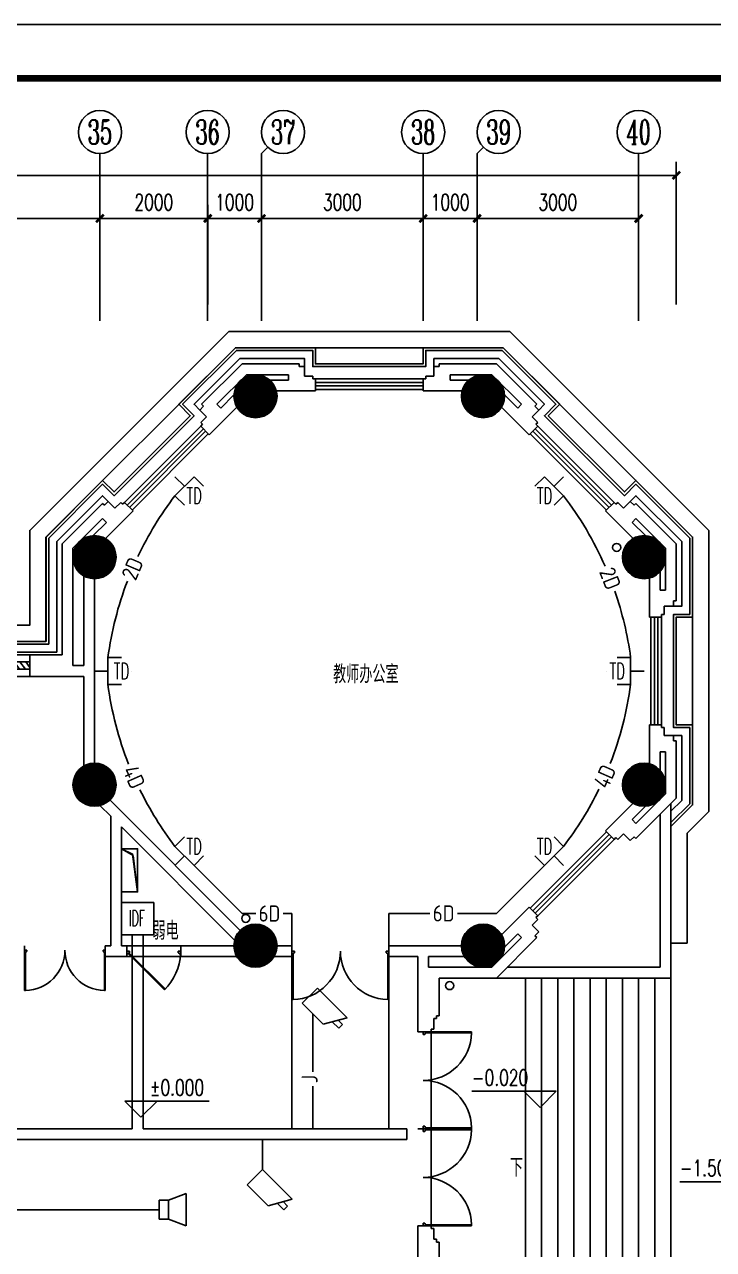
# Model space of a CAD drawing. Extents: x 190999 to 834799, y -200814 to 215286.
# Drawn here: x 630385 to 643174, y 133147 to 155886 of the extents above; entities that cross this region are included whole.
import ezdxf
from ezdxf.enums import TextEntityAlignment as Align

# ---------------------------------------------------------------- set-up
doc = ezdxf.new("R2010")
doc.units = 0
doc.header["$LTSCALE"] = 1000
doc.header["$MEASUREMENT"] = 0
for name, color, linetype in [('00-EQUIP', 3, 'Continuous'), ('00-SIG_TEXT', 7, 'Continuous'), ('00-WIRE-4', 6, 'Continuous'), ('A-墙线', 2, 'Continuous'), ('A-外包装修', 250, 'Continuous'), ('A-外窗', 145, 'Continuous'), ('A-门', 167, 'Continuous'), ('AXIS', 3, 'Continuous'), ('AXIS_TEXT', 7, 'Continuous'), ('COLUMN', 2, 'Continuous'), ('DIM_ELEV', 3, 'Continuous'), ('DIM_SYMB', 3, 'Continuous'), ('PUB_HATCH', 250, 'Continuous'), ('PUB_TEXT', 7, 'Continuous'), ('STAIR', 5, 'Continuous'), ('WALL', 4, 'Continuous'), ('WINDOW', 7, 'Continuous'), ('图框', 189, 'Continuous'), ('屋面排水', 7, 'Continuous'), ('房间名称', 7, 'Continuous'), ('桥架', 1, 'Continuous'), ('电井开洞', 6, 'Continuous'), ('雨水管', 3, 'Continuous'), ('雨水管口', 1, 'Continuous')]:
    doc.layers.add(name, color=color, linetype=linetype)
doc.styles.add('-GBCBIGGBENOR', font='GBENOR.shx', dxfattribs={"bigfont": 'GBCBIG.shx'})
doc.styles.add('_COMPLEX', font='COMPLEX.shx', dxfattribs={"width": 0.5})
doc.styles.add('_TCH_AXIS', font='COMPLEX', dxfattribs={"bigfont": 'GBCBIG'})
doc.styles.add('_TCH_DIM', font='SIMPLEX', dxfattribs={"bigfont": 'GBCBIG'})
doc.styles.add('COMPLEX', font='COMPLEX')
doc.styles.add('DIM_FONT', font='SIMPLEX', dxfattribs={"width": 0.7, "bigfont": 'GBCBIG'})
doc.styles.get("Standard").update_dxf_attribs({"font": 'simhei.ttf'})
doc.dimstyles.new('DIMN', dxfattribs={"dimtxt": 300, "dimasz": 100, "dimexe": 250, "dimexo": 300, "dimgap": 150, "dimtad": 1, "dimdec": 0, "dimzin": 0, "dimdsep": 46, "dimtxsty": 'DIM_FONT', "dimblk": 'ARCHTICK', "dimcen": 0.09, "dimclrt": 7, "dimazin": 2, "dimtfac": 1, "dimtdec": 0, "dimtix": 1, "dimtmove": 2, "dimatfit": 3, "dimfxl": 0, "dimtolj": 1, "dimtzin": 0, "dimarcsym": 0})

# ---------------------------------------------------------------- blocks, each defined once
blk = doc.blocks.new('TJAD_TK_A0')
at = {"layer": '图框'}
blk.add_line((2162, 399.3), (973, 399.3), dxfattribs=at)
at = {"layer": '图框', "const_width": 1.2}
blk.add_lwpolyline([(2152, -431.7), (2152, 389.3), (998, 389.3), (998, -431.7)], close=True, dxfattribs=at)
blk = doc.blocks.new('m1800')
at = {"layer": 'A-墙线'}
for p, q in [((-900, -100), (-900, 100)), ((900, -100), (900, 100))]:
    blk.add_line(p, q, dxfattribs=at)
at = {"layer": 'A-门'}
for p, q in [((-900, 900), (-900, 0)), ((-900, 900), (-880, 900)), ((-880, 900), (-880, 50)), ((880, 900), (880, 50)), ((900, 900), (880, 900)), ((900, 900), (900, 0)), ((-900, 50), (-870, 50)), ((-900, 0), (-850, 0)), ((-870, 50), (-870, 30)), ((-870, 30), (-850, 30)), ((-850, 30), (-850, 0)), ((850, 30), (850, 0)), ((870, 30), (850, 30)), ((900, 0), (850, 0)), ((870, 50), (870, 30)), ((900, 50), (870, 50))]:
    blk.add_line(p, q, dxfattribs=at)
for centre, start, end in [((-900, 0), 0, 88.7267), ((900, 0), 91.2733, 180)]:
    blk.add_arc(centre, 900, start, end, dxfattribs=at)
blk = doc.blocks.new('bfm01')
at = {"layer": 'A-墙线'}
for p, q in [((-200, 0), (0, 0)), ((-200, -1000), (0, -1000))]:
    blk.add_line(p, q, dxfattribs=at)
at = {"layer": 'A-门'}
for p, q in [((-200, -1000), (-200, 0)), ((-100, 0), (-100, -50)), ((-70, -50), (-100, -50)), ((-50, -30), (-70, -30)), ((-70, -30), (-70, -50)), ((-64, -44), (-50, -30)), ((-64, -44), (603, -711)), ((-50, 0), (-50, -30)), ((-50, -30), (617, -697)), ((0, 0), (0, -1000)), ((-70, -950), (-100, -950)), ((-100, -1000), (-100, -950)), ((-50, -1000), (-100, -1000)), ((-70, -970), (-70, -950)), ((-50, -970), (-70, -970)), ((-50, -1000), (-50, -970))]:
    blk.add_line(p, q, dxfattribs=at)
blk.add_arc((-100, 0), 1000, 272.866, 315.8103, dxfattribs=at)
blk = doc.blocks.new('$WINLIB2D$00000039')
at = {"color": 0}
for p, q in [((0.5, 0.5), (-0.5, 0.5)), ((-0.5, 0.167), (0.5, 0.167)), ((-0.384, -0.167), (-0.448, 0.167)), ((-0.316, -0.167), (-0.38, 0.167)), ((-0.248, -0.167), (-0.312, 0.167)), ((-0.18, -0.167), (-0.244, 0.167)), ((-0.112, -0.167), (-0.176, 0.167)), ((-0.044, -0.167), (-0.108, 0.167)), ((0.024, -0.167), (-0.04, 0.167)), ((0.092, -0.167), (0.028, 0.167)), ((0.16, -0.167), (0.096, 0.167)), ((0.228, -0.167), (0.164, 0.167)), ((0.296, -0.167), (0.232, 0.167)), ((0.364, -0.167), (0.3, 0.167)), ((0.432, -0.167), (0.368, 0.167)), ((0.5, -0.167), (0.436, 0.167)), ((-0.452, -0.167), (-0.5, 0.084)), ((-0.5, -0.167), (0.5, -0.167)), ((0.5, -0.5), (-0.5, -0.5))]:
    blk.add_line(p, q, dxfattribs=at)
blk = doc.blocks.new('_ArchTick')
at = {"const_width": 0.5}
blk.add_lwpolyline([(-0.7, -0.7), (0.7, 0.7)], dxfattribs=at)
blk = doc.blocks.new('*D286')
at = {"layer": 'AXIS', "color": 0, "lineweight": -2}
for p, q in [((638785, 150686), (638785, 152536)), ((641785, 150686), (641785, 152536)), ((638785, 152286), (641785, 152286))]:
    blk.add_line(p, q, dxfattribs=at)
at = {"layer": 'Defpoints', "color": 0}
for p in [(641785, 152286), (638785, 150386), (641785, 150386)]:
    blk.add_point(p, dxfattribs=at)
at = {"layer": 'AXIS', "color": 0, "lineweight": -2, "xscale": 100, "yscale": 100, "zscale": 100, "rotation": 180}
blk.add_blockref('_ArchTick', (638785, 152286), dxfattribs=at)
at = {"layer": 'AXIS', "color": 0, "lineweight": -2, "xscale": 100, "yscale": 100, "zscale": 100}
blk.add_blockref('_ArchTick', (641785, 152286), dxfattribs=at)
at = {"layer": 'AXIS', "color": 7, "insert": (640285, 152586), "char_height": 300, "attachment_point": 5, "style": 'DIM_FONT'}
blk.add_mtext('\\A1;3000', dxfattribs=at)
blk = doc.blocks.new('*D287')
at = {"layer": 'AXIS', "color": 0, "lineweight": -2}
for p, q in [((637785, 150686), (637785, 152536)), ((638785, 150686), (638785, 152536)), ((637785, 152286), (638785, 152286))]:
    blk.add_line(p, q, dxfattribs=at)
at = {"layer": 'Defpoints', "color": 0}
for p in [(638785, 152286), (637785, 150386), (638785, 150386)]:
    blk.add_point(p, dxfattribs=at)
at = {"layer": 'AXIS', "color": 0, "lineweight": -2, "xscale": 100, "yscale": 100, "zscale": 100, "rotation": 180}
blk.add_blockref('_ArchTick', (637785, 152286), dxfattribs=at)
at = {"layer": 'AXIS', "color": 0, "lineweight": -2, "xscale": 100, "yscale": 100, "zscale": 100}
blk.add_blockref('_ArchTick', (638785, 152286), dxfattribs=at)
at = {"layer": 'AXIS', "color": 7, "insert": (638285, 152586), "char_height": 300, "attachment_point": 5, "style": 'DIM_FONT'}
blk.add_mtext('\\A1;1000', dxfattribs=at)
blk = doc.blocks.new('*D288')
at = {"layer": 'AXIS', "color": 0, "lineweight": -2}
for p, q in [((634784, 150686), (634784, 152536)), ((637785, 150686), (637785, 152536)), ((634784, 152286), (637785, 152286))]:
    blk.add_line(p, q, dxfattribs=at)
at = {"layer": 'Defpoints', "color": 0}
for p in [(637785, 152286), (634784, 150386), (637785, 150386)]:
    blk.add_point(p, dxfattribs=at)
at = {"layer": 'AXIS', "color": 0, "lineweight": -2, "xscale": 100, "yscale": 100, "zscale": 100, "rotation": 180}
blk.add_blockref('_ArchTick', (634784, 152286), dxfattribs=at)
at = {"layer": 'AXIS', "color": 0, "lineweight": -2, "xscale": 100, "yscale": 100, "zscale": 100}
blk.add_blockref('_ArchTick', (637785, 152286), dxfattribs=at)
at = {"layer": 'AXIS', "color": 7, "insert": (636284, 152586), "char_height": 300, "attachment_point": 5, "style": 'DIM_FONT'}
blk.add_mtext('\\A1;3000', dxfattribs=at)
blk = doc.blocks.new('*D289')
at = {"layer": 'AXIS', "color": 0, "lineweight": -2}
for p, q in [((633785, 150686), (633785, 152536)), ((634784, 150686), (634784, 152536)), ((633785, 152286), (633685, 152286)), ((633785, 152286), (634784, 152286)), ((634784, 152286), (634884, 152286))]:
    blk.add_line(p, q, dxfattribs=at)
at = {"layer": 'Defpoints', "color": 0}
for p in [(634784, 152286), (633785, 150386), (634784, 150386)]:
    blk.add_point(p, dxfattribs=at)
at = {"layer": 'AXIS', "color": 0, "lineweight": -2, "xscale": 100, "yscale": 100, "zscale": 100}
blk.add_blockref('_ArchTick', (633785, 152286), dxfattribs=at)
at = {"layer": 'AXIS', "color": 0, "lineweight": -2, "xscale": 100, "yscale": 100, "zscale": 100, "rotation": 180}
blk.add_blockref('_ArchTick', (634784, 152286), dxfattribs=at)
at = {"layer": 'AXIS', "color": 7, "insert": (634284, 152586), "char_height": 300, "attachment_point": 5, "style": 'DIM_FONT'}
blk.add_mtext('\\A1;1000', dxfattribs=at)
blk = doc.blocks.new('*D290')
at = {"layer": 'AXIS', "color": 0, "lineweight": -2}
for p, q in [((631785, 150686), (631785, 152536)), ((633785, 150686), (633785, 152536)), ((631785, 152286), (633785, 152286))]:
    blk.add_line(p, q, dxfattribs=at)
at = {"layer": 'Defpoints', "color": 0}
for p in [(633785, 152286), (631785, 150386), (633785, 150386)]:
    blk.add_point(p, dxfattribs=at)
at = {"layer": 'AXIS', "color": 0, "lineweight": -2, "xscale": 100, "yscale": 100, "zscale": 100, "rotation": 180}
blk.add_blockref('_ArchTick', (631785, 152286), dxfattribs=at)
at = {"layer": 'AXIS', "color": 0, "lineweight": -2, "xscale": 100, "yscale": 100, "zscale": 100}
blk.add_blockref('_ArchTick', (633785, 152286), dxfattribs=at)
at = {"layer": 'AXIS', "color": 7, "insert": (632785, 152586), "char_height": 300, "attachment_point": 5, "style": 'DIM_FONT'}
blk.add_mtext('\\A1;2000', dxfattribs=at)
blk = doc.blocks.new('*D291')
at = {"layer": 'AXIS', "color": 0, "lineweight": -2}
for p, q in [((627785, 150686), (627785, 152536)), ((631785, 150686), (631785, 152536)), ((627785, 152286), (631785, 152286))]:
    blk.add_line(p, q, dxfattribs=at)
at = {"layer": 'Defpoints', "color": 0}
for p in [(631785, 152286), (627785, 150386), (631785, 150386)]:
    blk.add_point(p, dxfattribs=at)
at = {"layer": 'AXIS', "color": 0, "lineweight": -2, "xscale": 100, "yscale": 100, "zscale": 100, "rotation": 180}
blk.add_blockref('_ArchTick', (627785, 152286), dxfattribs=at)
at = {"layer": 'AXIS', "color": 0, "lineweight": -2, "xscale": 100, "yscale": 100, "zscale": 100}
blk.add_blockref('_ArchTick', (631785, 152286), dxfattribs=at)
at = {"layer": 'AXIS', "color": 7, "insert": (629785, 152586), "char_height": 300, "attachment_point": 5, "style": 'DIM_FONT'}
blk.add_mtext('\\A1;4000', dxfattribs=at)
blk = doc.blocks.new('*D301')
at = {"layer": 'AXIS', "color": 0, "lineweight": -2}
for p, q in [((565235, 150686), (565235, 153336)), ((642484, 150686), (642484, 153336)), ((565235, 153086), (642484, 153086))]:
    blk.add_line(p, q, dxfattribs=at)
at = {"layer": 'Defpoints', "color": 0}
for p in [(642484, 153086), (565235, 150386), (642484, 150386)]:
    blk.add_point(p, dxfattribs=at)
at = {"layer": 'AXIS', "color": 0, "lineweight": -2, "xscale": 100, "yscale": 100, "zscale": 100, "rotation": 180}
blk.add_blockref('_ArchTick', (565235, 153086), dxfattribs=at)
at = {"layer": 'AXIS', "color": 0, "lineweight": -2, "xscale": 100, "yscale": 100, "zscale": 100}
blk.add_blockref('_ArchTick', (642484, 153086), dxfattribs=at)
at = {"layer": 'AXIS', "color": 7, "insert": (603859, 153386), "char_height": 300, "attachment_point": 5, "style": 'DIM_FONT'}
blk.add_mtext('\\A1;77250', dxfattribs=at)
blk = doc.blocks.new('_YZH')
blk.add_circle((0, 0), 0.5)
at = {"layer": 'PUB_HATCH', "const_width": 0.5}
blk.add_lwpolyline([(-0.25, 0, 1), (0.25, 0, 1)], format="xyb", close=True, dxfattribs=at)
blk = doc.blocks.new('_AXISO')
blk.add_circle((0, 0), 0.5)
at = {"layer": 'AXIS_TEXT', "style": 'COMPLEX', "width": 1.041667}
blk.add_attdef('A', text='', height=0.56, dxfattribs=at).set_placement((-0.25, -0.28), (0.25, -0.28), align=Align.FIT)
blk = doc.blocks.new('_LINKPT1')
at = {"color": 0}
blk.add_line((0, 0), (0, 0), dxfattribs=at)
blk = doc.blocks.new('IO37IMB6')
for p, q in [((-0.5, 0.499), (-0.5, 0.999)), ((0.5, 0.999), (0.5, 0.499)), ((0.5, 0.499), (-0.5, 0.499)), ((0, 0.5), (0, 0))]:
    blk.add_line(p, q)
at = {"xscale": 0.002, "yscale": 0.002, "zscale": 0.002}
for p in [(0, 1.384), (-0.5, 0.499), (0.5, 0.499), (0, 0)]:
    blk.add_blockref('_LINKPT1', p, dxfattribs=at)
at = {"style": '_COMPLEX', "width": 0.6, "flags": 8}
blk.add_attdef('$TEXT$', text='', height=0.6, dxfattribs=at).set_placement((0, 1), align=Align.MIDDLE_CENTER)
at = {"flags": 9}
blk.add_attdef('A', (0, 0), '', height=0.00002, dxfattribs=at)
blk = doc.blocks.new('_I71UQN')
for p, q in [((-0.837, 0.1), (-0.609, 0.1)), ((-0.837, -0.1), (-0.837, 0.1)), ((-0.78, 0.4), (-0.323, -0.4)), ((0.78, 0.4), (-0.78, 0.4)), ((0.78, 0.4), (0.78, -0.4)), ((-0.837, -0.1), (-0.494, -0.1)), ((0.78, -0.4), (-0.323, -0.4))]:
    blk.add_line(p, q)
at = {"xscale": 0.002, "yscale": 0.002, "zscale": 0.002}
for p in [(0, 0.4), (0.78, 0), (0, -0.4)]:
    blk.add_blockref('_LINKPT1', p, dxfattribs=at)
at = {"flags": 9}
blk.add_attdef('A', (0, 0), '', height=0.00002, dxfattribs=at)
blk = doc.blocks.new('OS28WV87')
for p, q in [((0.35, 0.35), (1, 0.6)), ((1, 0.6), (1, -0.6)), ((0, 0.35), (0, -0.35)), ((0, 0.35), (0.35, 0.35)), ((0.35, 0.35), (0.35, -0.35)), ((0.35, -0.35), (0, -0.35)), ((1, -0.6), (0.35, -0.35))]:
    blk.add_line(p, q)
at = {"xscale": 0.002, "yscale": 0.002, "zscale": 0.002}
for p in [(0, 0), (0.175, 0.35), (1, 0), (0.175, -0.35)]:
    blk.add_blockref('_LINKPT1', p, dxfattribs=at)
at = {"flags": 9}
blk.add_attdef('A', (0, 0), '', height=0.00002, dxfattribs=at)
blk = doc.blocks.new('A$C6FA94C0C')
at = {"layer": '00-EQUIP', "color": 1}
for p, q in [((300, 800), (80, 672)), ((80, 672), (0, 0))]:
    blk.add_line(p, q, dxfattribs=at)
blk.add_lwpolyline([(0, 0), (300, 0), (300, 800), (0, 800)], close=True, dxfattribs=at)

msp = doc.modelspace()

# ---------------------------------------------------------------- linework, layer by layer
at = {"layer": '00-EQUIP'}
msp.add_lwpolyline([(632784.6, 139586.4), (632184.6, 139586.4), (632184.6, 138986.4), (632784.6, 138986.4)], close=True, dxfattribs=at)
at = {"layer": '00-WIRE-4'}
for p, q in [((634425.3, 139383.8), (633531.5, 140277.5)), ((639146.7, 139386.5), (640037.6, 140277.5)), ((634425.3, 139383.8), (634677.4, 139383.8)), ((635186.6, 139383.8), (635349, 139383.8)), ((635349, 135386.5), (635349, 139383.8)), ((637149, 135386.5), (637149, 139386.5)), ((637911, 139386.5), (637149, 139386.5)), ((639146.7, 139386.5), (638420.2, 139386.5)), ((635735.1, 137523.5), (635735.1, 136443.2)), ((635735.1, 136177.8), (635735.1, 135386.5)), ((634803.6, 134632.5), (634803.6, 135186.5)), ((627056, 133886.5), (632884.6, 133886.5))]:
    msp.add_line(p, q, dxfattribs=at)
for centre, start, end in [((638213, 143292.6), 142.61919, 154.56664), ((635356.2, 143292.6), 23.63982, 37.38081), ((638213, 143292.6), 159.09077, 172.35795), ((635356.2, 143292.6), 7.64205, 19.11569), ((638213, 144477.9), 187.64205, 201.49265), ((635356.2, 144477.9), 338.62448, 352.35795), ((638213, 144477.9), 206.18517, 217.38081), ((635356.2, 144477.9), 322.61919, 333.93196)]:
    msp.add_arc(centre, 6336.4, start, end, dxfattribs=at)
at = {"layer": 'A-墙线'}
for p, q in [((634423.3, 149586.5), (633673.1, 148836.2)), ((634423.3, 149586.5), (635484.4, 149586.5)), ((635484.4, 149586.5), (635484.4, 149536.5)), ((635484.4, 149536.5), (635584.4, 149536.5)), ((635584.4, 149536.5), (635584.4, 149361.5)), ((638084.4, 149536.5), (637984.4, 149536.5)), ((637984.4, 149536.5), (637984.4, 149361.5)), ((639145.4, 149586.5), (638084.4, 149586.5)), ((638084.4, 149586.5), (638084.4, 149536.5)), ((639145.4, 149586.5), (639895.6, 148836.2)), ((634506.2, 149386.5), (633955.9, 148836.2)), ((634506.2, 149386.5), (635284.4, 149386.5)), ((634936.4, 149286.5), (635284.4, 149286.5)), ((635284.4, 149386.5), (635284.4, 149286.5)), ((635584.4, 149361.5), (635734.4, 149361.5)), ((635734.4, 149361.5), (635734.4, 149311.5)), ((635734.4, 149311.5), (635784.4, 149311.5)), ((635784.4, 149311.5), (635784.4, 149086.5)), ((637834.4, 149311.5), (637784.4, 149311.5)), ((637784.4, 149311.5), (637784.4, 149086.5)), ((637984.4, 149361.5), (637834.4, 149361.5)), ((637834.4, 149361.5), (637834.4, 149311.5)), ((639062.5, 149386.5), (638284.4, 149386.5)), ((638284.4, 149386.5), (638284.4, 149286.5)), ((638632.3, 149286.5), (638284.4, 149286.5)), ((639062.5, 149386.5), (639612.8, 148836.2)), ((634272.7, 149011.5), (634026.6, 148765.5)), ((635059.2, 149086.5), (635784.4, 149086.5)), ((638509.5, 149086.5), (637784.4, 149086.5)), ((639296.1, 149011.5), (639542.1, 148765.5)), ((633708.4, 148800.9), (633637.7, 148730.2)), ((633637.7, 148730.2), (633761.5, 148606.4)), ((633673.1, 148836.2), (633708.4, 148800.9)), ((634327.3, 148783.3), (633814.5, 148270.5)), ((633955.9, 148836.2), (634026.6, 148765.5)), ((639241.4, 148783.3), (639754.2, 148270.5)), ((639612.8, 148836.2), (639542.1, 148765.5)), ((639931, 148730.2), (639807.2, 148606.4)), ((639895.6, 148836.2), (639860.3, 148800.9)), ((639860.3, 148800.9), (639931, 148730.2)), ((633761.5, 148606.4), (633655.4, 148500.4)), ((633655.4, 148500.4), (633690.8, 148465)), ((639807.2, 148606.4), (639913.3, 148500.4)), ((639913.3, 148500.4), (639877.9, 148465)), ((633690.8, 148465), (633655.4, 148429.6)), ((633655.4, 148429.6), (633814.5, 148270.5)), ((639913.3, 148429.6), (639754.2, 148270.5)), ((639877.9, 148465), (639913.3, 148429.6)), ((631084.4, 146247.5), (631834.6, 146997.8)), ((631834.6, 146997.8), (631870, 146962.4)), ((631870, 146962.4), (631940.7, 147033.1)), ((631940.7, 147033.1), (632064.4, 146909.4)), ((632064.4, 146909.4), (632170.5, 147015.4)), ((632170.5, 147015.4), (632205.8, 146980.1)), ((632205.8, 146980.1), (632241.2, 147015.4)), ((632241.2, 147015.4), (632400.3, 146856.3)), ((641327.5, 147015.4), (641168.4, 146856.3)), ((641362.9, 146980.1), (641327.5, 147015.4)), ((641398.2, 147015.4), (641362.9, 146980.1)), ((641504.3, 146909.4), (641398.2, 147015.4)), ((641628, 147033.1), (641504.3, 146909.4)), ((641698.7, 146962.4), (641628, 147033.1)), ((641734.1, 146997.8), (641698.7, 146962.4)), ((642484.4, 146247.5), (641734.1, 146997.8)), ((631284.4, 146164.7), (631834.6, 146714.9)), ((631834.6, 146714.9), (631905.3, 146644.2)), ((631887.5, 146343.5), (632400.3, 146856.3)), ((641681.2, 146343.5), (641168.4, 146856.3)), ((641734.1, 146714.9), (641663.4, 146644.2)), ((642284.4, 146164.7), (641734.1, 146714.9)), ((631659.3, 146398.2), (631905.3, 146644.2)), ((641909.4, 146398.2), (641663.4, 146644.2)), ((631084.4, 146247.5), (631084.4, 144186.5)), ((642484.4, 146247.5), (642484.4, 145186.5)), ((631284.4, 146164.7), (631284.4, 143986.5)), ((642284.4, 146164.7), (642284.4, 145386.5)), ((631484.4, 145652.6), (631484.4, 143986.5)), ((631684.4, 145599), (631684.4, 142174)), ((641984.4, 145611.7), (641984.4, 144886.5)), ((642184.4, 145734.4), (642184.4, 145386.5)), ((642284.4, 145386.5), (642184.4, 145386.5)), ((642434.4, 145086.5), (642259.4, 145086.5)), ((642259.4, 145086.5), (642259.4, 144936.5)), ((642484.4, 145186.5), (642434.4, 145186.5)), ((642434.4, 145186.5), (642434.4, 145086.5)), ((642209.4, 144886.5), (641984.4, 144886.5)), ((642259.4, 144936.5), (642209.4, 144936.5)), ((642209.4, 144936.5), (642209.4, 144886.5)), ((631484.4, 143986.5), (631284.4, 143986.5)), ((631484.4, 143786.5), (631484.4, 142120.4)), ((641984.4, 142161.3), (641984.4, 142886.5)), ((642209.4, 142886.5), (641984.4, 142886.5)), ((642209.4, 142836.5), (642209.4, 142886.5)), ((642259.4, 142836.5), (642209.4, 142836.5)), ((642259.4, 142686.5), (642259.4, 142836.5)), ((642434.4, 142686.5), (642259.4, 142686.5)), ((642434.4, 142586.5), (642434.4, 142686.5)), ((642484.4, 142586.5), (642434.4, 142586.5)), ((642484.4, 141525.5), (642484.4, 142586.5)), ((642184.4, 142038.6), (642184.4, 142386.5)), ((642284.4, 142386.5), (642184.4, 142386.5)), ((642284.4, 141608.3), (642284.4, 142386.5)), ((634389.2, 139069.4), (631966.8, 141491.7)), ((642284.4, 141608.3), (641734.1, 141058.1)), ((642484.4, 141525.5), (641734.1, 140775.2)), ((631984.6, 141191.2), (631784.6, 141391.2)), ((641681.2, 141429.4), (641168.4, 140916.6)), ((641909.4, 141374.8), (641663.4, 141128.8)), ((631984.6, 141191.2), (631984.6, 138786.5)), ((634285.6, 138890.1), (632184.6, 140991.2)), ((632184.6, 140991.2), (632184.6, 138786.5)), ((641734.1, 141058.1), (641663.4, 141128.8)), ((641327.5, 140757.5), (641168.4, 140916.6)), ((641362.9, 140792.9), (641327.5, 140757.5)), ((641398.2, 140757.5), (641362.9, 140792.9)), ((641504.3, 140863.6), (641398.2, 140757.5)), ((641628, 140739.9), (641504.3, 140863.6)), ((641698.7, 140810.6), (641628, 140739.9)), ((641734.1, 140775.2), (641698.7, 140810.6)), ((639241.4, 138989.6), (639754.2, 139502.4)), ((639913.3, 139343.3), (639754.2, 139502.4)), ((639807.2, 139166.5), (639913.3, 139272.6)), ((639931, 139042.8), (639807.2, 139166.5)), ((639877.9, 139308), (639913.3, 139343.3)), ((639913.3, 139272.6), (639877.9, 139308)), ((639062.5, 138386.5), (639612.8, 138936.7)), ((639145.4, 138186.5), (639895.6, 138936.7)), ((639296.1, 138761.4), (639542.1, 139007.4)), ((639612.8, 138936.7), (639542.1, 139007.4)), ((639860.3, 138972.1), (639931, 139042.8)), ((639895.6, 138936.7), (639860.3, 138972.1)), ((631984.6, 138786.5), (631884.6, 138786.5)), ((631884.6, 138786.5), (631884.6, 138586.5)), ((632284.6, 138786.5), (632184.6, 138786.5)), ((632284.6, 138786.5), (632284.6, 138586.5)), ((634272, 138786.5), (633284.6, 138786.5)), ((633284.6, 138786.5), (633284.6, 138586.5)), ((635349, 138786.5), (635072, 138786.5)), ((635349, 138786.5), (635349, 138586.5)), ((637149, 138786.5), (638497.1, 138786.5)), ((637149, 138786.5), (637149, 138586.5)), ((632284.6, 138586.5), (631884.6, 138586.5)), ((634325.6, 138586.5), (633284.6, 138586.5)), ((635349, 138586.5), (635018.4, 138586.5)), ((637684.6, 138586.5), (637149, 138586.5)), ((637684.6, 138586.5), (637684.6, 137186.5)), ((637884.6, 138586.5), (638550.4, 138586.5)), ((637884.6, 138586.5), (637884.6, 138386.5)), ((639062.5, 138386.5), (637884.6, 138386.5)), ((638084.6, 138186.5), (638084.6, 137486.5)), ((639145.4, 138186.5), (638084.6, 138186.5)), ((638034.6, 137436.5), (637984.6, 137436.5)), ((637984.6, 137436.5), (637984.6, 137236.5)), ((638084.6, 137486.5), (638034.6, 137486.5)), ((638034.6, 137486.5), (638034.6, 137436.5)), ((637934.6, 137186.5), (637684.6, 137186.5)), ((637934.6, 137236.5), (637934.6, 137186.5)), ((637984.6, 137236.5), (637934.6, 137236.5)), ((637684.6, 133586.5), (637684.6, 132186.5)), ((637934.6, 133586.5), (637684.6, 133586.5)), ((637934.6, 133536.5), (637934.6, 133586.5)), ((637984.6, 133536.5), (637934.6, 133536.5)), ((637984.6, 133336.5), (637984.6, 133536.5)), ((638034.6, 133336.5), (637984.6, 133336.5)), ((638034.6, 133286.5), (638034.6, 133336.5)), ((638084.6, 133286.5), (638034.6, 133286.5)), ((638084.6, 133286.5), (638084.6, 132186.5))]:
    msp.add_line(p, q, dxfattribs=at)
at = {"layer": 'A-外包装修'}
for p, q in [((630783.4, 144436.5), (629354.6, 144436.5)), ((630983.4, 144236.5), (629154.6, 144236.5)), ((630833.4, 144386.5), (629304.6, 144386.5))]:
    msp.add_line(p, q, dxfattribs=at)
for points in [[(642384.6, 141001.4), (642784.4, 141401.2), (642784.4, 142886.5), (642484.4, 142886.5), (642484.4, 144886.5), (642784.4, 144886.5), (642784.4, 146371.8), (641734.1, 147422), (641522, 147209.9), (640107.8, 148624.1), (640319.9, 148836.2), (639269.6, 149886.5), (637784.4, 149886.5), (637784.4, 149586.5), (635784.4, 149586.5), (635784.4, 149886.5), (634299.1, 149886.5), (633248.8, 148836.2), (633461, 148624.1), (632046.7, 147209.9), (631834.6, 147422), (630784.4, 146371.8), (630784.4, 144436.5)], [(642384.6, 141072.1), (642734.4, 141421.9), (642734.4, 142836.5), (642434.4, 142836.5), (642434.4, 144936.5), (642734.4, 144936.5), (642734.4, 146351.1), (641734.1, 147351.3), (641522, 147139.2), (640037, 148624.1), (640249.2, 148836.2), (639248.9, 149836.5), (637834.4, 149836.5), (637834.4, 149536.5), (635734.4, 149536.5), (635734.4, 149836.5), (634319.8, 149836.5), (633319.5, 148836.2), (633531.7, 148624.1), (632046.7, 147139.2), (631834.6, 147351.3), (630834.4, 146351.1), (630834.4, 144386.5)], [(633637.7, 148730.2), (633531.7, 148836.2), (634381.9, 149686.5), (635584.4, 149686.5), (635584.4, 149536.5)], [(639931, 148730.2), (640037, 148836.2), (639186.8, 149686.5), (637984.4, 149686.5), (637984.4, 149536.5)], [(631940.7, 147033.1), (631834.6, 147139.2), (630984.4, 146288.9), (630984.4, 144236.5)], [(641628, 147033.1), (641734.1, 147139.2), (642584.4, 146288.9), (642584.4, 145086.5), (642434.4, 145086.5)], [(642384.6, 141284.3), (642584.4, 141484), (642584.4, 142686.5), (642434.4, 142686.5)]]:
    msp.add_lwpolyline(points, dxfattribs=at)
at = {"layer": 'A-外窗'}
for p, q in [((637784.4, 149311.5), (635784.4, 149311.5)), ((637784.4, 149241.5), (635784.4, 149241.5)), ((637784.4, 149181.5), (635784.4, 149181.5)), ((637784.4, 149111.5), (635784.4, 149111.5)), ((633655.4, 148429.6), (632241.2, 147015.4)), ((633704.9, 148380.1), (632290.7, 146965.9)), ((633747.3, 148337.7), (632333.1, 146923.5)), ((633796.8, 148288.2), (632382.6, 146874)), ((639771.9, 148288.2), (641186.1, 146874)), ((639821.4, 148337.7), (641235.6, 146923.5)), ((639863.8, 148380.1), (641278, 146965.9)), ((639913.3, 148429.6), (641327.5, 147015.4)), ((642009.4, 144886.5), (642009.4, 142886.5)), ((642079.4, 144886.5), (642079.4, 142886.5)), ((642139.4, 144886.5), (642139.4, 142886.5)), ((642209.4, 144886.5), (642209.4, 142886.5)), ((641186.1, 140899), (639771.9, 139484.7)), ((641235.6, 140849.5), (639821.4, 139435.2)), ((641278, 140807), (639863.8, 139392.8)), ((641327.5, 140757.5), (639913.3, 139343.3))]:
    msp.add_line(p, q, dxfattribs=at)
at = {"layer": 'A-门'}
msp.add_line((637934.6, 133586.5), (637934.6, 137186.5), dxfattribs=at)
at = {"layer": 'AXIS'}
for p, q in [((631784.6, 150386.5), (631784.6, 153490.2)), ((633784.6, 150386.5), (633784.6, 153490.2)), ((634901.3, 153607.3), (634784.1, 153490.2)), ((634784.1, 150386.5), (634784.1, 153490.2)), ((637784.6, 150386.5), (637784.6, 153490.2)), ((638902.2, 153607.3), (638785, 153490.2)), ((638785, 150386.5), (638785, 153490.2)), ((641784.6, 150386.5), (641784.6, 153490.2))]:
    msp.add_line(p, q, dxfattribs=at)
at = {"layer": 'DIM_ELEV'}
for p, q in [((640255.9, 136084.3), (638690.9, 136084.3)), ((639955.9, 135784.3), (639655.9, 136084.3)), ((639955.9, 135784.3), (640255.9, 136084.3)), ((632545.6, 135601.9), (632245.6, 135901.9)), ((632245.6, 135901.9), (633810.6, 135901.9)), ((632545.6, 135601.9), (632845.6, 135901.9)), ((644116.2, 134406.5), (642551.2, 134406.5))]:
    msp.add_line(p, q, dxfattribs=at)
at = {"layer": 'DIM_SYMB'}
msp.add_lwpolyline([(639584.6, 134886.5, 0, 0, 0), (641984.6, 134886.5, 80, 0, 0), (642284.6, 134886.5, 0, 0, 0)], format="xyseb", dxfattribs=at)
at = {"layer": 'STAIR'}
for p, q in [((642184.6, 138386.5), (642184.6, 141225.7)), ((642384.6, 131086.5), (642384.6, 141425.5)), ((639345.4, 138386.5), (642184.6, 138386.5)), ((639074.7, 138186.5), (642384.6, 138186.5)), ((639684.6, 131586.5), (639684.6, 138186.5)), ((639984.6, 131586.5), (639984.6, 138186.5)), ((640284.6, 131586.5), (640284.6, 138186.5)), ((640584.6, 131586.5), (640584.6, 138186.5)), ((640884.6, 131586.5), (640884.6, 138186.5)), ((641184.6, 131586.5), (641184.6, 138186.5)), ((641484.6, 131586.5), (641484.6, 138186.5)), ((641784.6, 131586.5), (641784.6, 138186.5)), ((642084.6, 131586.5), (642084.6, 138186.5))]:
    msp.add_line(p, q, dxfattribs=at)
at = {"layer": 'WALL'}
for p, q in [((631084.4, 144186.5), (630484.6, 144186.5)), ((630484.6, 144186.5), (630484.6, 143786.5)), ((631484.4, 143786.5), (630484.6, 143786.5))]:
    msp.add_line(p, q, dxfattribs=at)
at = {"layer": '屋面排水'}
msp.add_lwpolyline([(629354.6, 144436.5), (630783.4, 144436.5), (630783.4, 146370.6), (634299.3, 149886.5), (639269.9, 149886.5), (642785.8, 146370.6), (642785.8, 141400), (642384.6, 140998.8), (642384.6, 138836.5), (642684.6, 138836.5), (642684.6, 140874.5), (643085.8, 141275.7), (643085.8, 146494.8), (639394.1, 150186.5), (634175, 150186.5), (630483.4, 146494.8), (630483.4, 144736.5), (629654.6, 144736.5)], dxfattribs=at)
at = {"layer": '桥架'}
for p, q in [((632384.6, 138986.5), (632384.6, 135386.5)), ((632584.6, 138986.4), (632384.6, 138986.4)), ((632584.6, 138986.5), (632584.6, 135386.5)), ((564784.6, 135386.5), (632384.6, 135386.5)), ((632584.6, 135386.5), (637484.6, 135386.5)), ((637484.6, 135186.5), (637484.6, 135386.5)), ((564784.6, 135186.5), (637484.6, 135186.5))]:
    msp.add_line(p, q, dxfattribs=at)
at = {"layer": '电井开洞', "color": 4}
msp.add_lwpolyline([(632184.6, 140586.5), (632484.6, 140586.5), (632484.6, 139786.5), (632184.6, 139786.5)], close=True, dxfattribs=at)
at = {"layer": '电井开洞'}
msp.add_lwpolyline([(632184.6, 140586.5), (632389.9, 140487.9), (632484.6, 139786.5)], dxfattribs=at)
at = {"layer": '雨水管'}
for centre in [(641377.3, 146179.3), (634491.6, 139293.5)]:
    msp.add_circle(centre, 75, dxfattribs=at)
at = {"layer": '雨水管口'}
msp.add_circle((638276.2, 138045.6), 75, dxfattribs=at)

# ---------------------------------------------------------------- block references
at = {"layer": '00-EQUIP'}
ref = msp.add_blockref('IO37IMB6', (633178.3, 147492.7), dxfattribs=dict(at, xscale=499.9999999999999, yscale=500, zscale=500, rotation=225.0000000000001))
ref.add_attrib('$TEXT$', 'TD', dxfattribs={"layer": '0', "height": 300, "style": '_COMPLEX', "width": 0.6, "flags": 8}).set_placement((633531.9, 147139.2), align=Align.MIDDLE_CENTER)
ref = msp.add_blockref('IO37IMB6', (640390.8, 147492.7), dxfattribs=dict(at, xscale=-499.9999999999999, yscale=500, zscale=500, rotation=134.9999999999999))
ref.add_attrib('$TEXT$', 'TD', dxfattribs={"layer": '0', "height": 300, "style": '_COMPLEX', "width": 0.6, "flags": 8}).set_placement((640037.3, 147139.2), align=Align.MIDDLE_CENTER)
ref = msp.add_blockref('IO37IMB6', (631683.4, 143885.3), dxfattribs=dict(at, xscale=500, yscale=500, zscale=500, rotation=270))
ref.add_attrib('$TEXT$', 'TD', dxfattribs={"layer": '0', "height": 300, "style": '_COMPLEX', "width": 0.6, "flags": 8}).set_placement((632183.4, 143885.3), align=Align.MIDDLE_CENTER)
ref = msp.add_blockref('IO37IMB6', (641885.8, 143885.3), dxfattribs=dict(at, xscale=-500, yscale=500, zscale=500, rotation=90))
ref.add_attrib('$TEXT$', 'TD', dxfattribs={"layer": '0', "height": 300, "style": '_COMPLEX', "width": 0.6, "flags": 8}).set_placement((641385.8, 143885.3), align=Align.MIDDLE_CENTER)
ref = msp.add_blockref('IO37IMB6', (633178.3, 140277.8), dxfattribs=dict(at, xscale=-499.9999999999999, yscale=500, zscale=500, rotation=314.9999999999999))
ref.add_attrib('$TEXT$', 'TD', dxfattribs={"layer": '0', "height": 300, "style": '_COMPLEX', "width": 0.6, "flags": 8}).set_placement((633531.9, 140631.4), align=Align.MIDDLE_CENTER)
ref = msp.add_blockref('IO37IMB6', (640390.8, 140277.8), dxfattribs=dict(at, xscale=499.9999999999999, yscale=500, zscale=500, rotation=45.00000000000001))
ref.add_attrib('$TEXT$', 'TD', dxfattribs={"layer": '0', "height": 300, "style": '_COMPLEX', "width": 0.6, "flags": 8}).set_placement((640037.3, 140631.4), align=Align.MIDDLE_CENTER)
at = {"layer": '00-EQUIP', "xscale": -1}
msp.add_blockref('A$C6FA94C0C', (632484.6, 139786.5), dxfattribs=at)
at = {"layer": '00-EQUIP', "xscale": -499.9999999999999, "yscale": 500, "zscale": 500, "rotation": 315}
for p in [(635957.4, 137584.1), (634938, 134215.3)]:
    msp.add_blockref('_I71UQN', p, dxfattribs=at)
at = {"layer": '00-EQUIP', "xscale": 500, "yscale": 500, "zscale": 500}
msp.add_blockref('OS28WV87', (632884.6, 133886.5), dxfattribs=at)
at = {"layer": 'A-门', "xscale": 0.8333333332557231, "yscale": 0.8333333332557231, "zscale": 0.8333333333333334, "rotation": 180}
msp.add_blockref('m1800', (631134.6, 138703.2), dxfattribs=at)
at = {"layer": 'A-门', "xscale": -1}
for name, p, rotation in [('bfm01', (632284.6, 138586.5), 90), ('m1800', (637784.6, 136286.5), 270), ('m1800', (637784.6, 136286.5), 270)]:
    msp.add_blockref(name, p, dxfattribs=dict(at, rotation=rotation))
at = {"layer": 'A-门'}
for p, rotation in [((636249, 138686.5), 180), ((637784.6, 134486.5), 270), ((637784.6, 134486.5), 270)]:
    msp.add_blockref('m1800', p, dxfattribs=dict(at, rotation=rotation))
at = {"layer": 'AXIS'}
ref = msp.add_blockref('_AXISO', (631784.6, 153890.2), dxfattribs=dict(at, xscale=800, yscale=800, zscale=800))
ref.add_attrib('A', '35', dxfattribs={"layer": 'AXIS_TEXT', "height": 452.55, "style": '_TCH_AXIS', "width": 0.636364}).set_placement((631558.3, 153663.9), (632010.9, 153663.9), align=Align.FIT)
ref = msp.add_blockref('_AXISO', (633784.6, 153890.2), dxfattribs=dict(at, xscale=800, yscale=800, zscale=800))
ref.add_attrib('A', '36', dxfattribs={"layer": 'AXIS_TEXT', "height": 452.55, "style": '_TCH_AXIS', "width": 0.636364}).set_placement((633558.3, 153663.9), (634010.9, 153663.9), align=Align.FIT)
ref = msp.add_blockref('_AXISO', (635184.1, 153890.2), dxfattribs=dict(at, xscale=800, yscale=800, zscale=800))
ref.add_attrib('A', '37', dxfattribs={"layer": 'AXIS_TEXT', "height": 452.55, "style": '_TCH_AXIS', "width": 0.636364}).set_placement((634957.9, 153663.9), (635410.4, 153663.9), align=Align.FIT)
ref = msp.add_blockref('_AXISO', (637784.6, 153890.2), dxfattribs=dict(at, xscale=800, yscale=800, zscale=800))
ref.add_attrib('A', '38', dxfattribs={"layer": 'AXIS_TEXT', "height": 452.55, "style": '_TCH_AXIS', "width": 0.636364}).set_placement((637558.3, 153663.9), (638010.9, 153663.9), align=Align.FIT)
ref = msp.add_blockref('_AXISO', (639185, 153890.2), dxfattribs=dict(at, xscale=800, yscale=800, zscale=800))
ref.add_attrib('A', '39', dxfattribs={"layer": 'AXIS_TEXT', "height": 452.55, "style": '_TCH_AXIS', "width": 0.636364}).set_placement((638958.7, 153663.9), (639411.3, 153663.9), align=Align.FIT)
ref = msp.add_blockref('_AXISO', (641784.6, 153890.2), dxfattribs=dict(at, xscale=800, yscale=800, zscale=800))
ref.add_attrib('A', '40', dxfattribs={"layer": 'AXIS_TEXT', "height": 452.55, "style": '_TCH_AXIS', "width": 0.6}).set_placement((641558.3, 153663.9), (642010.9, 153663.9), align=Align.FIT)
at = {"layer": 'COLUMN', "xscale": 800, "yscale": 800, "zscale": 800}
for p in [(634671.9, 148986.5), (638896.8, 148986.5), (631684.4, 145999), (641884.4, 145999), (631684.4, 141774), (641884.4, 141774), (634671.9, 138786.5), (638896.8, 138786.5)]:
    msp.add_blockref('_YZH', p, dxfattribs=at)
at = {"layer": 'WINDOW', "xscale": -1600, "yscale": -400, "zscale": 1600}
msp.add_blockref('$WINLIB2D$00000039', (629684.6, 143986.5), dxfattribs=at)
at = {"layer": '图框', "xscale": 100, "yscale": 100, "zscale": 100}
msp.add_blockref('TJAD_TK_A0', (450398.6, 115956.8), dxfattribs=at)

# ---------------------------------------------------------------- texts
at = {"layer": '00-EQUIP', "style": '_COMPLEX', "width": 0.5}
msp.add_text('IDF', height=300, dxfattribs=at).set_placement((632318.4, 139148.2))
at = {"layer": '00-SIG_TEXT', "style": '-GBCBIGGBENOR'}
for s, rotation, p in [('2D', 66.8287, (632387.7, 145785.9)), ('2D', 291.37776, (641256.6, 145602.4)), ('4D', 66.27822, (641157.2, 141928.8)), ('4D', 293.83891, (632417.2, 141917)), ('J', 90, (635674.8, 136310.5))]:
    msp.add_text(s, height=300, rotation=rotation, dxfattribs=at).set_placement(p, align=Align.MIDDLE_CENTER)
for p in [(634932, 139383.8), (638165.6, 139386.5)]:
    msp.add_text('6D', height=300, dxfattribs=at).set_placement(p, align=Align.MIDDLE_CENTER)
at = {"layer": 'PUB_TEXT', "style": '_TCH_DIM', "width": 0.705882}
for s, p in [('-0.020', (638690.9, 136189.1)), ('%%P0.000', (632710.6, 136006.8)), ('-1.500', (642551.2, 134511.4))]:
    msp.add_text(s, height=297.5, dxfattribs=at).set_placement(p)
at = {"layer": 'PUB_TEXT', "style": '_TCH_DIM'}
msp.add_text('下', height=337.6, dxfattribs=at).set_placement((639394.7, 134501.5))
at = {"layer": '房间名称', "style": '_TCH_DIM'}
for s, p in [('教师办公室', (636113.4, 143658.4)), ('弱电', (632760.6, 138896.2))]:
    msp.add_text(s, height=337.59, dxfattribs=at).set_placement(p)

# ---------------------------------------------------------------- dimensions: what is measured, and where the dimension line sits
at = {"layer": 'AXIS'}
for p1, p2, distance, picture, middle in [((565234.6, 150386.5), (642484.4, 150386.5), 2700, '*D301', (603859.5, 153386.5)), ((627784.6, 150386.5), (631784.6, 150386.5), 1900, '*D291', (629784.6, 152586.5)), ((631784.6, 150386.5), (633784.6, 150386.5), 1900, '*D290', (632784.6, 152586.5)), ((633784.5799, 150386.4845), (634784.1331, 150386.4845), 1900, '*D289', (634284.3565, 152586.4845)), ((634784.1331, 150386.4845), (637784.5799, 150386.4845), 1900, '*D288', (636284.3565, 152586.4845)), ((637784.6, 150386.5), (638785, 150386.5), 1900, '*D287', (638284.8, 152586.5)), ((638785, 150386.5), (641784.6, 150386.5), 1900, '*D286', (640284.8, 152586.5))]:
    dim = msp.add_aligned_dim(p1=p1, p2=p2, distance=distance, dimstyle='DIMN', dxfattribs=at)
    dim.commit()
    dim.dimension.update_dxf_attribs({"geometry": picture, "text_midpoint": middle})

doc.saveas('drawing.dxf')
